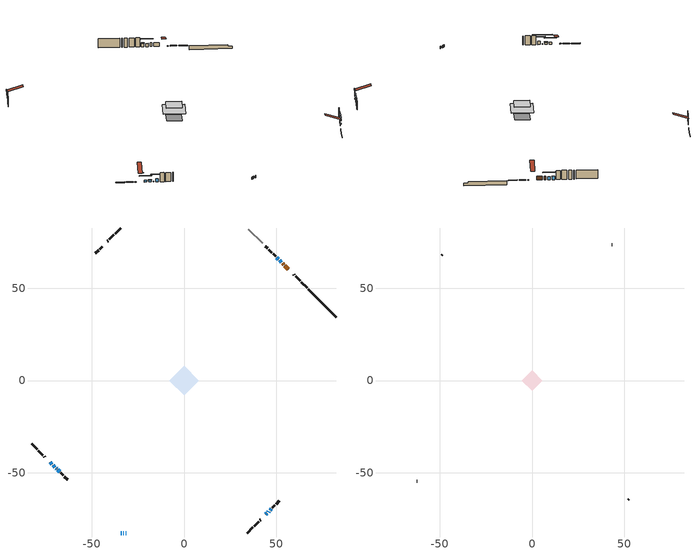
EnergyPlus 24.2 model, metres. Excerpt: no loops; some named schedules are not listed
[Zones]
conditioned space
 floor adiabatic (AdiabaticFloorConstruction): -8.03,0 0,8.03 8.03,0 0,-8.03 z2.59
 floor foundation (Slab1 construction): -5.49,0 0,5.49 5.49,0 0,-5.49 z-2.04
 wall outside (RimJoist1 construction): 34.2,-82.56 37.32,-79.43 / -82.56,-34.2 -79.43,-37.32 / -34.2,82.56 -37.32,79.43 / 66.63,50.12 63.5,53.25 z0.15:0.45
 wall outside (RimJoist2 construction): 37.98,-78.77 40.4,-76.35 / -78.77,-37.98 -76.35,-40.4 / -37.98,78.77 -40.4,76.35 / 62.85,53.91 60.43,56.32 z0.15:0.45
 wall outside (RimJoist3 construction): 41.06,-75.7 41.5,-75.25 / -75.7,-41.06 -75.25,-41.5 / -41.06,75.7 -41.5,75.25 / 59.77,56.98 59.33,57.42 z0.15:0.45
 wall outside (AdiabaticWallConstruction 1): 56.56,60.19 54.62,62.13 / 53.97,62.79 53.35,63.4 z0.15:2.18
 wall outside (AdiabaticWallConstruction): -34.2,-82.56 -33.73,-82.56 / -32.8,-82.56 -32.49,-82.56 / -31.57,-82.56 -31.15,-82.56 z0.15:1.37; 44.27,-72.48 44.88,-71.87 z0.15:0.91; -72.48,-44.27 -71.49,-45.26 / -70.84,-45.91 -69.85,-46.9 z0.15:1.17; -69.2,-47.56 -68.98,-47.77 z0.15:0.49; 52.7,64.05 51.75,65.01 z0.15:1.83; 45.54,-71.22 45.99,-70.76 z0.15:0.76; -68.32,-48.43 -67.34,-49.42 / 51.09,65.66 50.23,66.53 / 46.64,-70.11 47.24,-69.52 z0.15:1.88
 wall outside (Wall1 construction): 47.89,-68.86 49.22,-67.53 / -66.68,-50.07 -65.35,-51.4 / -44.27,72.48 -45.6,71.15 / 49.57,67.18 48.24,68.51 z0.15:5.03
 wall outside (Wall2 construction): 49.88,-66.88 51.58,-65.17 / -64.7,-52.06 -62.99,-53.76 / -46.25,70.5 -47.96,68.8 / 47.59,69.17 45.88,70.87 z0.15:5.03
 wall foundation (FoundationWall1 construction): 67.29,49.46,-2.04 67.29,49.46,0.15 81.03,35.72,0.15 81.03,35.72,-0.71 82.56,34.2,-0.71 82.56,34.2,-2.04
 wall othersidecoefficients (Wall3 construction): 45.23,71.52 44.04,72.71 z0.15:5.03
 wall adiabatic (Wall5 construction): 42.52,74.23 34.85,81.9 z0.15:5.03
 window (WindowConstruction 8): -34.2,-82.56 -33.73,-82.56 z0.15:1.37
 window (WindowConstruction 5): 44.27,-72.48 44.88,-71.87 z0.15:0.91
 window (WindowConstruction 6): -72.48,-44.27 -71.49,-45.26 z0.15:1.16
 window (WindowConstruction 7): -70.84,-45.91 -69.85,-46.9 z0.15:1.16
 window (WindowConstruction 11): -69.19,-47.56 -68.98,-47.77 z0.15:0.48
 window (WindowConstruction 9): -32.8,-82.56 -32.49,-82.56 z0.15:1.37
 window (WindowConstruction 10): -31.57,-82.56 -31.16,-82.56 z0.15:1.37
 window (WindowConstruction): 52.7,64.05 51.75,65.01 z0.15:1.83
 window (WindowConstruction 1): 45.54,-71.21 45.99,-70.77 z0.15:0.76
 window (WindowConstruction 2): -68.32,-48.43 -67.34,-49.42 z0.15:1.88
 window (WindowConstruction 3): 51.09,65.66 50.23,66.52 z0.15:1.88
 window (WindowConstruction 4): 46.64,-70.11 47.24,-69.52 z0.15:1.88
 door (Door): 56.56,60.19 54.62,62.13 z0.15:2.18
 door (Door 1): 53.96,62.79 53.36,63.4 z0.15:2.18
 ceiling adiabatic (AdiabaticFloorConstruction): 0,-8.03 8.03,0 0,8.03 -8.03,0 z2.59
attic - vented
 floor to conditioned space (Floor1 construction Reversed): -5.67,0 0,5.67 5.67,0 0,-5.67 z5.03
 wall outside (Wall4 construction): 52.23,-64.52 52.44,-64.31 / -62.34,-54.41 -62.13,-54.62 / -48.61,68.14 -48.82,67.93 / 43.38,73.37 43.18,73.57 z0.15:5.03
 roof outside (Roof1 construction): 43.61,-73.14,5.03 38.09,-67.61,7.63 36.63,-69.07,7.63 42.16,-74.59,5.03; -73.14,-43.61,5.03 -67.61,-38.09,7.63 -69.07,-36.63,7.63 -74.59,-42.16,5.03; -43.61,73.14,5.03 -38.09,67.61,7.63 -36.63,69.07,7.63 -42.16,74.59,5.03; 57.21,59.54,5.03 51.69,54.01,7.63 53.14,52.55,7.63 58.67,58.08,5.03
shading: 45.02,-71.73 44.13,-72.62 44.42,-72.91 45.31,-72.02 z1.11; -69.73,-47.02 -74.24,-42.51 -74.53,-42.8 -70.02,-47.31 z3.66; -69.71,-47.04 -70.98,-45.77 -71.27,-46.06 -70,-47.33 z1.37; -65.5,-51.25 -72.67,-44.08 -72.96,-44.37 -65.79,-51.54 z5.4; 49.98,66.77 54.46,62.29 54.75,62.58 50.28,67.06 z4.32; 47.75,-69.01 43.78,-72.98 44.07,-73.27 48.04,-69.3 z3.25; -65.58,-51.18 -70.08,-46.67 -70.38,-46.96 -65.87,-51.47 z4.37; 50.08,66.67 51.23,65.52 51.52,65.81 50.38,66.96 z2.08; 49,-67.76 44.88,-71.87 45.17,-72.16 49.29,-68.05 z4.37
[Building]
Building 1: Terrain=Suburbs
[Site:Location]
Toronto City Centre_ON: Latitude {deg}=43.63; Longitude {deg}=-79.39; Time Zone {hr}=-5; Elevation {m}=77; Keep Site Location Information=Yes
[Site:GroundTemperature:Shallow]
5.01852, 3.26908, 3.12898, 3.95918, 7.29196, 10.6092, 13.4851, 15.3069, 15.4617, 13.9799, 11.1774, 7.9619
[Site:WaterMainsTemperature]
Calculation Method=Schedule; Temperature Schedule=mains temperature schedule
[Material] Roughness=Rough; Thermal Absorptance=0.9
Name | Thickness {m} | Conductivity {W/m-K} | Density {kg/m3} | Specific Heat {J/kg-K} | Solar Absorptance | Visible Absorptance
asphalt or fiberglass shingles | 0.00635 | 0.162714 | 1121.4 | 1465.45 | 0.4 | 0.4
ceiling stud and cavity | 0.1397 | 0.0759935 | 65.682 | 1177.47 | 0.7 | 0.7
concrete 4.0 in. | 0.1016 | 1.803125 | 2242.8 | 837.4 | 0.7 | 0.7
concrete 8.0 in. | 0.2032 | 1.803125 | 2242.8 | 837.4 | 0.7 | 0.7
door material | 0.04445 | 0.0451087 | 512.64 | 1214.23 | 0.7 | 0.7
door material 1 | 0.04445 | 0.188738 | 512.64 | 1214.23 | 0.7 | 0.7
exterior vertical ins | 0.00921384 | 0.029427 | 32.04 | 1214.23 | 0.7 | 0.7
floor covering | 0.0127 | 0.0433444 | 54.468 | 1339.84 | 0.6 | 0.6
floor rigid ins; wall rigid ins | 0.512978 | 0.029427 | 32.04 | 1214.23 | 0.7 | 0.7
floor stud and cavity | 0.1397 | 1.75129 | 37.0049 | 1207.88 | 0.7 | 0.7
furniture material conditioned space 1 | 0.1524 | 0.115458 | 640.8 | 1214.23 | 0.6 | 0.6
gypsum board | 0.0127 | 0.160291 | 801 | 837.4 | 0.6 | 0.6
gypsum board 1 | 0.0127 | 0.160291 | 801 | 837.4 | 0.7 | 0.7
osb sheathing 0.5 in. | 0.0127 | 0.115458 | 512.64 | 1214.23 | 0.7 | 0.7
osb sheathing 0.5 in. 1 | 0.0127 | 0.115458 | 512.64 | 1214.23 | 0.4 | 0.4
osb sheathing 0.75 in. | 0.01905 | 0.115458 | 512.64 | 1214.23 | 0.7 | 0.7
osb sheathing 2.0 in. | 0.0508 | 0.115458 | 512.64 | 1214.23 | 0.7 | 0.7
rim joist stud and cavity | 0.0508 | 0.0462651 | 125.044 | 1163.47 | 0.6 | 0.6
rim joist stud and cavity 1 | 0.0508 | 0.0387467 | 125.044 | 1163.47 | 0.6 | 0.6
rim joist stud and cavity 2 | 0.0508 | 0.0441415 | 125.044 | 1163.47 | 0.6 | 0.6
wall stud and cavity | 0.1397 | 0.0870893 | 139.0536 | 1170.24 | 0.7 | 0.7
wall stud and cavity 1 | 0.1397 | 0.0952443 | 139.0536 | 1170.24 | 0.7 | 0.7
wall stud and cavity 2 | 0.0889 | 6.1454 | 50.32683 | 1063.81 | 0.6 | 0.6
wall stud and cavity 3 | 0.1397 | 0.0857207 | 139.0536 | 1170.24 | 0.7 | 0.7
wall stud and cavity 4 | 0.0889 | 0.380278 | 52.3479 | 1209.89 | 0.7 | 0.7
wall stud and cavity 5 | 0.0889 | 0.391764 | 83.0341 | 1211.67 | 0.7 | 0.7
wood siding | 0.0254 | 0.102417 | 544.68 | 1172.36 | 0.4 | 0.4
wood siding 1 | 0.00254 | 0.102417 | 544.68 | 1172.36 | 0.4 | 0.4
wood siding 2; wood siding 3; wood siding 4 | 0.0254 | 0.102417 | 544.68 | 1172.36 | 0.7 | 0.7
[WindowMaterial:SimpleGlazingSystem]
Name | U-Factor {W/m2-K} | Solar Heat Gain Coefficient
WindowMaterial | 2.401794 | 0.64
WindowMaterial 1 | 3.01275 | 0.47
WindowMaterial 10 | 3.26144 | 0.43
WindowMaterial 2 | 2.89919 | 0.69
WindowMaterial 3 | 2.91963 | 0.62
WindowMaterial 4 | 2.447218 | 0.53
WindowMaterial 5 | 3.03659 | 0.48
WindowMaterial 6 | 2.98038 | 0.56
WindowMaterial 7 | 3.30914 | 0.6
WindowMaterial 8 | 3.32958 | 0.5
WindowMaterial 9 | 6.93965 | 0.69
[Construction]
AdiabaticFloorConstruction: floor stud and cavity, floor rigid ins, osb sheathing 0.75 in., floor covering
AdiabaticWallConstruction: wood siding 3, wall rigid ins, wall stud and cavity 4, gypsum board
AdiabaticWallConstruction 1: wood siding 4, wall rigid ins, wall stud and cavity 4, gypsum board
Door: door material
Door 1: door material 1
Floor1 construction Reversed: gypsum board, ceiling stud and cavity
FoundationWall1 construction: concrete 8.0 in., gypsum board 1
furniture construction conditioned space 1: furniture material conditioned space 1
PartitionWallConstruction: gypsum board, wall stud and cavity 5, gypsum board
RimJoist1 construction: wood siding 2, osb sheathing 2.0 in., rim joist stud and cavity
RimJoist2 construction: wood siding 2, osb sheathing 2.0 in., rim joist stud and cavity 1
RimJoist3 construction: wood siding 2, osb sheathing 2.0 in., rim joist stud and cavity 2
Roof1 construction: asphalt or fiberglass shingles
Slab1 construction: concrete 4.0 in.
Wall1 construction: wood siding, osb sheathing 0.5 in., wall stud and cavity, gypsum board
Wall2 construction: wood siding, osb sheathing 0.5 in., wall stud and cavity 1, gypsum board
Wall3 construction: osb sheathing 0.5 in. 1, wall stud and cavity 1, gypsum board
Wall4 construction: wood siding 1, wall stud and cavity 2
Wall5 construction: osb sheathing 0.5 in. 1, wall stud and cavity 3, gypsum board
WindowConstruction: WindowMaterial
WindowConstruction 1: WindowMaterial 1
WindowConstruction 10: WindowMaterial 9
WindowConstruction 11: WindowMaterial 10
WindowConstruction 2: WindowMaterial 2
WindowConstruction 3: WindowMaterial 3
WindowConstruction 4: WindowMaterial 4
WindowConstruction 5: WindowMaterial 5
WindowConstruction 6; WindowConstruction 7: WindowMaterial 6
WindowConstruction 8: WindowMaterial 7
WindowConstruction 9: WindowMaterial 8
[Zone] Multiplier=1; Part of Total Floor Area=Yes
Name | Volume {m3}
attic - vented | 27.2382
conditioned space | 465
[Space]
Name | Zone | Volume {m3}
attic - vented 1 | attic - vented | 27.2382
conditioned space 1 | conditioned space | 465
[ZoneInfiltration:EffectiveLeakageArea]
infil attic - vented 1: Zone or Space=attic - vented 1; Schedule=Always On Discrete; Effective Air Leakage Area {cm2}=2711.58; Stack Coefficient=0.000520302; Wind Coefficient=1.54116e-05
[ZoneMixing]
whole house fan mix: Zone or Space=attic - vented; Schedule=Always On Continuous; Design Flow Rate Calculation Method=Flow/Zone; Design Flow Rate {m3/s}=0; Source Zone or Space=conditioned space
[SurfaceProperty:ExposedFoundationPerimeter]
Slab1: Exposed Perimeter Calculation Method=TotalExposedPerimeter; Total Exposed Perimeter {m}=21.592
[SurfaceProperty:OtherSideCoefficients]
other non-freezing space: Combined Convective/Radiative Film Coefficient {W/m2-K}=8.35; Constant Temperature Coefficient=1; External Dry-Bulb Temperature Coefficient=0; Ground Temperature Coefficient=0; Wind Speed Coefficient=0; Zone Air Temperature Coefficient=0; Constant Temperature Schedule=other non-freezing space; Previous Other Side Temperature Coefficient=0
[InternalMass] Zone or ZoneList=conditioned space; Space or SpaceList=conditioned space 1
Name | Construction | Surface Area {m2}
furniture mass conditioned space 1 | furniture construction conditioned space 1 | 75.6
partition wall mass | PartitionWallConstruction | 189
[Lights]
interior lighting: Zone or ZoneList or Space or SpaceList=conditioned space 1; Schedule=interior lighting schedule; Design Level Calculation Method=LightingLevel; Lighting Level {W}=343.2; Return Air Fraction=0; Fraction Radiant=0.6; Fraction Visible=0.2; Fraction Replaceable=1
[People]
occupants: Zone or ZoneList or Space or SpaceList=conditioned space 1; Number of People Schedule=occupants schedule; Number of People Calculation Method=People; Number of People=3; Fraction Radiant=0.314171; Sensible Heat Fraction=0.56303; Activity Level Schedule=occupants activity schedule; Carbon Dioxide Generation Rate {m3/s-W}=0; Enable ASHRAE 55 Comfort Warnings=No; Mean Radiant Temperature Calculation Type=EnclosureAveraged
[ElectricEquipment] Zone or ZoneList or Space or SpaceList=conditioned space 1; Design Level Calculation Method=EquipmentLevel
Name | Schedule | Design Level {W} | Fraction Latent | Fraction Radiant | Fraction Lost
clothes dryer | clothes dryer schedule | 140.772 | 0.015 | 0.081 | 0.85
clothes washer | clothes washer schedule | 32.1985 | 0.03 | 0.162 | 0.7
cooking range | cooking range schedule | 208.969 | 0.08 | 0.432 | 0.2
dishwasher | dishwasher schedule | 66.8632 | 0.3 | 0.18 | 0.4
fridge | fridge schedule | 72.9452 | 0 | 0.6 | 0
mech vent bath fan 0 | mech vent bath fan 0 schedule | 50.2 | 0 | 0 | 1
mech vent bath fan 1 | mech vent bath fan 1 schedule | 50.2 | 0 | 0 | 1
mech vent house fan | mech vent house fan schedule | 0 | 0 | 0 | 1
mech vent house fan cfis | mech vent house fan cfis schedule | 0 | 0 | 0 | 0
mech vent range fan 0 | mech vent range fan 0 schedule | 57 | 0 | 0 | 1
misc plug loads | misc plug loads schedule | 494.7 | 0.045 | 0.513 | 0.1
whole house fan | Always On Discrete | 0 | 0 | 0 | 1
[OtherEquipment] Zone or ZoneList or Space or SpaceList=conditioned space 1; Design Level Calculation Method=EquipmentLevel
Name | Fuel Type | Schedule | Design Level {W} | Fraction Latent | Fraction Radiant | Fraction Lost
clothes dryer 1 | Electricity | clothes dryer schedule | 0 | 0.015 | 0.081 | 0.85
cooking range 1 | Electricity | cooking range schedule | 0 | 0.08 | 0.432 | 0.2
general water use latent | None | general water use schedule | 59.3978 | 1 | 0 | 0
general water use sensible | None | general water use schedule | -58.539 | 0 | 0.6 | 0
mech vent house fan latent load | None | Always On Discrete | 0 | 1 | 0 | 0
mech vent house fan sensible load | None | Always On Discrete | 0 | 0 | 0 | 0
water heater energy adjustment1 | NaturalGas | Always On Discrete | 0.01 | 0 | 0 | 1
[ZoneInfiltration:DesignFlowRate] Zone or ZoneList or Space or SpaceList=conditioned space 1; Schedule=Always On Discrete; Design Flow Rate Calculation Method=Flow/Zone; Design Flow Rate {m3/s}=0
infil flow; natural vent flow; whole house fan flow
[Foundation:Kiva]
Foundation Kiva 1: Initial Indoor Air Temperature {C}=18; Wall Height Above Grade {m}=0.149992; Wall Depth Below Slab {m}=0.2032; Custom Block Material Name 1=exterior vertical ins; Custom Block Depth 1 {m}=2.189988; Custom Block X Position 1 {m}=0.2159; Custom Block Z Position 1 {m}=0
[Foundation:Kiva:Settings]
Soil Conductivity {W/m-K}=0.849921; Soil Density {kg/m3}=1842.3; Soil Specific Heat {J/kg-K}=418.7; Ground Solar Absorptivity=0.9; Ground Thermal Absorptivity=0.9; Ground Surface Roughness {m}=0.03; Far-Field Width {m}=40; Deep-Ground Boundary Condition=ZeroFlux; Deep-Ground Depth {m}=40; Minimum Cell Dimension {m}=0.2; Maximum Cell Growth Coefficient=3; Simulation Timestep=Timestep
[Exterior:Lights]
exterior lighting: Schedule=exterior lighting schedule; Design Level {W}=75.6
[Schedule:Constant]
Name | Hourly Value
Always On Continuous; mech vent house fan schedule; mech vent house fan cfis schedule; Always On Discrete | 1
other non-freezing space; fridge schedule | 0
occupants activity schedule | 117.228
[Schedule:Week:Daily]
interior lighting schedule Week Rule - Jan1-Jan27: interior lighting schedule day, interior lighting schedule day, interior lighting schedule day, interior lighting schedule day, interior lighting schedule day, interior lighting schedule day, interior lighting schedule day, interior lighting schedule default day, interior lighting schedule default day, interior lighting schedule default day, interior lighting schedule default day, interior lighting schedule default day
interior lighting schedule Week Rule - Jan28-Feb3: interior lighting schedule day, interior lighting schedule day, interior lighting schedule day, interior lighting schedule day, interior lighting schedule day 1, interior lighting schedule day 1, interior lighting schedule day 1, interior lighting schedule default day, interior lighting schedule default day, interior lighting schedule default day, interior lighting schedule default day, interior lighting schedule default day
interior lighting schedule Week Rule - Feb4-Feb24: interior lighting schedule day 1, interior lighting schedule day 1, interior lighting schedule day 1, interior lighting schedule day 1, interior lighting schedule day 1, interior lighting schedule day 1, interior lighting schedule day 1, interior lighting schedule default day, interior lighting schedule default day, interior lighting schedule default day, interior lighting schedule default day, interior lighting schedule default day
interior lighting schedule Week Rule - Feb25-Mar3: interior lighting schedule day 1, interior lighting schedule day 1, interior lighting schedule day 1, interior lighting schedule day 1, interior lighting schedule day 2, interior lighting schedule day 2, interior lighting schedule day 2, interior lighting schedule default day, interior lighting schedule default day, interior lighting schedule default day, interior lighting schedule default day, interior lighting schedule default day
interior lighting schedule Week Rule - Mar4-Mar31: interior lighting schedule day 2, interior lighting schedule day 2, interior lighting schedule day 2, interior lighting schedule day 2, interior lighting schedule day 2, interior lighting schedule day 2, interior lighting schedule day 2, interior lighting schedule default day, interior lighting schedule default day, interior lighting schedule default day, interior lighting schedule default day, interior lighting schedule default day
interior lighting schedule Week Rule - Apr1-Apr28: interior lighting schedule day 3, interior lighting schedule day 3, interior lighting schedule day 3, interior lighting schedule day 3, interior lighting schedule day 3, interior lighting schedule day 3, interior lighting schedule day 3, interior lighting schedule default day, interior lighting schedule default day, interior lighting schedule default day, interior lighting schedule default day, interior lighting schedule default day
interior lighting schedule Week Rule - Apr29-May5: interior lighting schedule day 3, interior lighting schedule day 3, interior lighting schedule day 4, interior lighting schedule day 4, interior lighting schedule day 4, interior lighting schedule day 4, interior lighting schedule day 4, interior lighting schedule default day, interior lighting schedule default day, interior lighting schedule default day, interior lighting schedule default day, interior lighting schedule default day
interior lighting schedule Week Rule - May6-May26: interior lighting schedule day 4, interior lighting schedule day 4, interior lighting schedule day 4, interior lighting schedule day 4, interior lighting schedule day 4, interior lighting schedule day 4, interior lighting schedule day 4, interior lighting schedule default day, interior lighting schedule default day, interior lighting schedule default day, interior lighting schedule default day, interior lighting schedule default day
interior lighting schedule Week Rule - May27-Jun2: interior lighting schedule day 4, interior lighting schedule day 4, interior lighting schedule day 4, interior lighting schedule day 4, interior lighting schedule day 4, interior lighting schedule day 5, interior lighting schedule day 5, interior lighting schedule default day, interior lighting schedule default day, interior lighting schedule default day, interior lighting schedule default day, interior lighting schedule default day
interior lighting schedule Week Rule - Jun3-Jun30: interior lighting schedule day 5, interior lighting schedule day 5, interior lighting schedule day 5, interior lighting schedule day 5, interior lighting schedule day 5, interior lighting schedule day 5, interior lighting schedule day 5, interior lighting schedule default day, interior lighting schedule default day, interior lighting schedule default day, interior lighting schedule default day, interior lighting schedule default day
interior lighting schedule Week Rule - Jul1-Jul28: interior lighting schedule day 6, interior lighting schedule day 6, interior lighting schedule day 6, interior lighting schedule day 6, interior lighting schedule day 6, interior lighting schedule day 6, interior lighting schedule day 6, interior lighting schedule default day, interior lighting schedule default day, interior lighting schedule default day, interior lighting schedule default day, interior lighting schedule default day
interior lighting schedule Week Rule - Jul29-Aug4: interior lighting schedule day 6, interior lighting schedule day 6, interior lighting schedule day 6, interior lighting schedule day 7, interior lighting schedule day 7, interior lighting schedule day 7, interior lighting schedule day 7, interior lighting schedule default day, interior lighting schedule default day, interior lighting schedule default day, interior lighting schedule default day, interior lighting schedule default day
interior lighting schedule Week Rule - Aug5-Aug25: interior lighting schedule day 7, interior lighting schedule day 7, interior lighting schedule day 7, interior lighting schedule day 7, interior lighting schedule day 7, interior lighting schedule day 7, interior lighting schedule day 7, interior lighting schedule default day, interior lighting schedule default day, interior lighting schedule default day, interior lighting schedule default day, interior lighting schedule default day
interior lighting schedule Week Rule - Aug26-Sep1: interior lighting schedule day 7, interior lighting schedule day 7, interior lighting schedule day 7, interior lighting schedule day 7, interior lighting schedule day 7, interior lighting schedule day 7, interior lighting schedule day 8, interior lighting schedule default day, interior lighting schedule default day, interior lighting schedule default day, interior lighting schedule default day, interior lighting schedule default day
interior lighting schedule Week Rule - Sep2-Sep29: interior lighting schedule day 8, interior lighting schedule day 8, interior lighting schedule day 8, interior lighting schedule day 8, interior lighting schedule day 8, interior lighting schedule day 8, interior lighting schedule day 8, interior lighting schedule default day, interior lighting schedule default day, interior lighting schedule default day, interior lighting schedule default day, interior lighting schedule default day
interior lighting schedule Week Rule - Sep30-Oct6: interior lighting schedule day 8, interior lighting schedule day 9, interior lighting schedule day 9, interior lighting schedule day 9, interior lighting schedule day 9, interior lighting schedule day 9, interior lighting schedule day 9, interior lighting schedule default day, interior lighting schedule default day, interior lighting schedule default day, interior lighting schedule default day, interior lighting schedule default day
interior lighting schedule Week Rule - Oct7-Oct27: interior lighting schedule day 9, interior lighting schedule day 9, interior lighting schedule day 9, interior lighting schedule day 9, interior lighting schedule day 9, interior lighting schedule day 9, interior lighting schedule day 9, interior lighting schedule default day, interior lighting schedule default day, interior lighting schedule default day, interior lighting schedule default day, interior lighting schedule default day
interior lighting schedule Week Rule - Oct28-Nov3: interior lighting schedule day 9, interior lighting schedule day 9, interior lighting schedule day 9, interior lighting schedule day 9, interior lighting schedule day 10, interior lighting schedule day 10, interior lighting schedule day 10, interior lighting schedule default day, interior lighting schedule default day, interior lighting schedule default day, interior lighting schedule default day, interior lighting schedule default day
interior lighting schedule Week Rule - Nov4-Nov24: interior lighting schedule day 10, interior lighting schedule day 10, interior lighting schedule day 10, interior lighting schedule day 10, interior lighting schedule day 10, interior lighting schedule day 10, interior lighting schedule day 10, interior lighting schedule default day, interior lighting schedule default day, interior lighting schedule default day, interior lighting schedule default day, interior lighting schedule default day
interior lighting schedule Week Rule - Nov25-Dec1: interior lighting schedule day 10, interior lighting schedule day 10, interior lighting schedule day 10, interior lighting schedule day 10, interior lighting schedule day 10, interior lighting schedule day 10, interior lighting schedule day 11, interior lighting schedule default day, interior lighting schedule default day, interior lighting schedule default day, interior lighting schedule default day, interior lighting schedule default day
interior lighting schedule Week Rule - Dec2-Dec31: interior lighting schedule day 11, interior lighting schedule day 11, interior lighting schedule day 11, interior lighting schedule day 11, interior lighting schedule day 11, interior lighting schedule day 11, interior lighting schedule day 11, interior lighting schedule default day, interior lighting schedule default day, interior lighting schedule default day, interior lighting schedule default day, interior lighting schedule default day
occupants schedule Week Rule - Jan1-Dec31: occupants schedule day, occupants schedule day, occupants schedule day, occupants schedule day, occupants schedule day, occupants schedule day, occupants schedule day, occupants schedule default day, occupants schedule default day, occupants schedule default day, occupants schedule default day, occupants schedule default day
clothes dryer schedule Week Rule - Jan1-Dec31: clothes dryer schedule day, clothes dryer schedule day, clothes dryer schedule day, clothes dryer schedule day, clothes dryer schedule day, clothes dryer schedule day, clothes dryer schedule day, clothes dryer schedule default day, clothes dryer schedule default day, clothes dryer schedule default day, clothes dryer schedule default day, clothes dryer schedule default day
clothes washer schedule Week Rule - Jan1-Dec31: clothes washer schedule day, clothes washer schedule day, clothes washer schedule day, clothes washer schedule day, clothes washer schedule day, clothes washer schedule day, clothes washer schedule day, clothes washer schedule default day, clothes washer schedule default day, clothes washer schedule default day, clothes washer schedule default day, clothes washer schedule default day
cooking range schedule Week Rule - Jan1-Dec31: cooking range schedule day, cooking range schedule day, cooking range schedule day, cooking range schedule day, cooking range schedule day, cooking range schedule day, cooking range schedule day, cooking range schedule default day, cooking range schedule default day, cooking range schedule default day, cooking range schedule default day, cooking range schedule default day
dishwasher schedule Week Rule - Jan1-Dec31: dishwasher schedule day, dishwasher schedule day, dishwasher schedule day, dishwasher schedule day, dishwasher schedule day, dishwasher schedule day, dishwasher schedule day, dishwasher schedule default day, dishwasher schedule default day, dishwasher schedule default day, dishwasher schedule default day, dishwasher schedule default day
mech vent bath fan 0 schedule Week Rule - Jan1-Dec31: mech vent bath fan 0 schedule day, mech vent bath fan 0 schedule day, mech vent bath fan 0 schedule day, mech vent bath fan 0 schedule day, mech vent bath fan 0 schedule day, mech vent bath fan 0 schedule day, mech vent bath fan 0 schedule day, mech vent bath fan 0 schedule default day, mech vent bath fan 0 schedule default day, mech vent bath fan 0 schedule default day, mech vent bath fan 0 schedule default day, mech vent bath fan 0 schedule default day
mech vent bath fan 1 schedule Week Rule - Jan1-Dec31: mech vent bath fan 1 schedule day, mech vent bath fan 1 schedule day, mech vent bath fan 1 schedule day, mech vent bath fan 1 schedule day, mech vent bath fan 1 schedule day, mech vent bath fan 1 schedule day, mech vent bath fan 1 schedule day, mech vent bath fan 1 schedule default day, mech vent bath fan 1 schedule default day, mech vent bath fan 1 schedule default day, mech vent bath fan 1 schedule default day, mech vent bath fan 1 schedule default day
mech vent range fan 0 schedule Week Rule - Jan1-Dec31: mech vent range fan 0 schedule day, mech vent range fan 0 schedule day, mech vent range fan 0 schedule day, mech vent range fan 0 schedule day, mech vent range fan 0 schedule day, mech vent range fan 0 schedule day, mech vent range fan 0 schedule day, mech vent range fan 0 schedule default day, mech vent range fan 0 schedule default day, mech vent range fan 0 schedule default day, mech vent range fan 0 schedule default day, mech vent range fan 0 schedule default day
misc plug loads schedule Week Rule - Jan1-Dec31: misc plug loads schedule day, misc plug loads schedule day, misc plug loads schedule day, misc plug loads schedule day, misc plug loads schedule day, misc plug loads schedule day, misc plug loads schedule day, misc plug loads schedule default day, misc plug loads schedule default day, misc plug loads schedule default day, misc plug loads schedule default day, misc plug loads schedule default day
general water use schedule Week Rule - Jan1-Dec31: general water use schedule day, general water use schedule day, general water use schedule day, general water use schedule day, general water use schedule day, general water use schedule day, general water use schedule day, general water use schedule default day, general water use schedule default day, general water use schedule default day, general water use schedule default day, general water use schedule default day
exterior lighting schedule Week Rule - Jan1-Jan27: exterior lighting schedule day, exterior lighting schedule day, exterior lighting schedule day, exterior lighting schedule day, exterior lighting schedule day, exterior lighting schedule day, exterior lighting schedule day, exterior lighting schedule default day, exterior lighting schedule default day, exterior lighting schedule default day, exterior lighting schedule default day, exterior lighting schedule default day
exterior lighting schedule Week Rule - Jan28-Feb3: exterior lighting schedule day, exterior lighting schedule day, exterior lighting schedule day, exterior lighting schedule day, exterior lighting schedule day 1, exterior lighting schedule day 1, exterior lighting schedule day 1, exterior lighting schedule default day, exterior lighting schedule default day, exterior lighting schedule default day, exterior lighting schedule default day, exterior lighting schedule default day
exterior lighting schedule Week Rule - Feb4-Feb24: exterior lighting schedule day 1, exterior lighting schedule day 1, exterior lighting schedule day 1, exterior lighting schedule day 1, exterior lighting schedule day 1, exterior lighting schedule day 1, exterior lighting schedule day 1, exterior lighting schedule default day, exterior lighting schedule default day, exterior lighting schedule default day, exterior lighting schedule default day, exterior lighting schedule default day
exterior lighting schedule Week Rule - Feb25-Mar3: exterior lighting schedule day 1, exterior lighting schedule day 1, exterior lighting schedule day 1, exterior lighting schedule day 1, exterior lighting schedule day 2, exterior lighting schedule day 2, exterior lighting schedule day 2, exterior lighting schedule default day, exterior lighting schedule default day, exterior lighting schedule default day, exterior lighting schedule default day, exterior lighting schedule default day
exterior lighting schedule Week Rule - Mar4-Mar31: exterior lighting schedule day 2, exterior lighting schedule day 2, exterior lighting schedule day 2, exterior lighting schedule day 2, exterior lighting schedule day 2, exterior lighting schedule day 2, exterior lighting schedule day 2, exterior lighting schedule default day, exterior lighting schedule default day, exterior lighting schedule default day, exterior lighting schedule default day, exterior lighting schedule default day
exterior lighting schedule Week Rule - Apr1-Apr28: exterior lighting schedule day 3, exterior lighting schedule day 3, exterior lighting schedule day 3, exterior lighting schedule day 3, exterior lighting schedule day 3, exterior lighting schedule day 3, exterior lighting schedule day 3, exterior lighting schedule default day, exterior lighting schedule default day, exterior lighting schedule default day, exterior lighting schedule default day, exterior lighting schedule default day
exterior lighting schedule Week Rule - Apr29-May5: exterior lighting schedule day 3, exterior lighting schedule day 3, exterior lighting schedule day 4, exterior lighting schedule day 4, exterior lighting schedule day 4, exterior lighting schedule day 4, exterior lighting schedule day 4, exterior lighting schedule default day, exterior lighting schedule default day, exterior lighting schedule default day, exterior lighting schedule default day, exterior lighting schedule default day
exterior lighting schedule Week Rule - May6-May26: exterior lighting schedule day 4, exterior lighting schedule day 4, exterior lighting schedule day 4, exterior lighting schedule day 4, exterior lighting schedule day 4, exterior lighting schedule day 4, exterior lighting schedule day 4, exterior lighting schedule default day, exterior lighting schedule default day, exterior lighting schedule default day, exterior lighting schedule default day, exterior lighting schedule default day
exterior lighting schedule Week Rule - May27-Jun2: exterior lighting schedule day 4, exterior lighting schedule day 4, exterior lighting schedule day 4, exterior lighting schedule day 4, exterior lighting schedule day 4, exterior lighting schedule day 5, exterior lighting schedule day 5, exterior lighting schedule default day, exterior lighting schedule default day, exterior lighting schedule default day, exterior lighting schedule default day, exterior lighting schedule default day
exterior lighting schedule Week Rule - Jun3-Jun30: exterior lighting schedule day 5, exterior lighting schedule day 5, exterior lighting schedule day 5, exterior lighting schedule day 5, exterior lighting schedule day 5, exterior lighting schedule day 5, exterior lighting schedule day 5, exterior lighting schedule default day, exterior lighting schedule default day, exterior lighting schedule default day, exterior lighting schedule default day, exterior lighting schedule default day
exterior lighting schedule Week Rule - Jul1-Jul28: exterior lighting schedule day 6, exterior lighting schedule day 6, exterior lighting schedule day 6, exterior lighting schedule day 6, exterior lighting schedule day 6, exterior lighting schedule day 6, exterior lighting schedule day 6, exterior lighting schedule default day, exterior lighting schedule default day, exterior lighting schedule default day, exterior lighting schedule default day, exterior lighting schedule default day
exterior lighting schedule Week Rule - Jul29-Aug4: exterior lighting schedule day 6, exterior lighting schedule day 6, exterior lighting schedule day 6, exterior lighting schedule day 7, exterior lighting schedule day 7, exterior lighting schedule day 7, exterior lighting schedule day 7, exterior lighting schedule default day, exterior lighting schedule default day, exterior lighting schedule default day, exterior lighting schedule default day, exterior lighting schedule default day
exterior lighting schedule Week Rule - Aug5-Aug25: exterior lighting schedule day 7, exterior lighting schedule day 7, exterior lighting schedule day 7, exterior lighting schedule day 7, exterior lighting schedule day 7, exterior lighting schedule day 7, exterior lighting schedule day 7, exterior lighting schedule default day, exterior lighting schedule default day, exterior lighting schedule default day, exterior lighting schedule default day, exterior lighting schedule default day
[Schedule:Year]
interior lighting schedule: interior lighting schedule Week Rule - Jan1-Jan27, 1, 1, 1, 27, interior lighting schedule Week Rule - Jan28-Feb3, 1, 28, 2, 3, interior lighting schedule Week Rule - Feb4-Feb24, 2, 4, 2, 24, interior lighting schedule Week Rule - Feb25-Mar3, 2, 25, 3, 3, interior lighting schedule Week Rule - Mar4-Mar31, 3, 4, 3, 31, interior lighting schedule Week Rule - Apr1-Apr28, 4, 1, 4, 28, interior lighting schedule Week Rule - Apr29-May5, 4, 29, 5, 5, interior lighting schedule Week Rule - May6-May26, 5, 6, 5, 26, interior lighting schedule Week Rule - May27-Jun2, 5, 27, 6, 2, interior lighting schedule Week Rule - Jun3-Jun30, 6, 3, 6, 30, interior lighting schedule Week Rule - Jul1-Jul28, 7, 1, 7, 28, interior lighting schedule Week Rule - Jul29-Aug4, 7, 29, 8, 4, interior lighting schedule Week Rule - Aug5-Aug25, 8, 5, 8, 25, interior lighting schedule Week Rule - Aug26-Sep1, 8, 26, 9, 1, interior lighting schedule Week Rule - Sep2-Sep29, 9, 2, 9, 29, interior lighting schedule Week Rule - Sep30-Oct6, 9, 30, 10, 6, interior lighting schedule Week Rule - Oct7-Oct27, 10, 7, 10, 27, interior lighting schedule Week Rule - Oct28-Nov3, 10, 28, 11, 3, interior lighting schedule Week Rule - Nov4-Nov24, 11, 4, 11, 24, interior lighting schedule Week Rule - Nov25-Dec1, 11, 25, 12, 1, interior lighting schedule Week Rule - Dec2-Dec31, 12, 2, 12, 31
occupants schedule: occupants schedule Week Rule - Jan1-Dec31, 1, 1, 12, 31
clothes dryer schedule: clothes dryer schedule Week Rule - Jan1-Dec31, 1, 1, 12, 31
clothes washer schedule: clothes washer schedule Week Rule - Jan1-Dec31, 1, 1, 12, 31
cooking range schedule: cooking range schedule Week Rule - Jan1-Dec31, 1, 1, 12, 31
dishwasher schedule: dishwasher schedule Week Rule - Jan1-Dec31, 1, 1, 12, 31
mech vent bath fan 0 schedule: mech vent bath fan 0 schedule Week Rule - Jan1-Dec31, 1, 1, 12, 31
mech vent bath fan 1 schedule: mech vent bath fan 1 schedule Week Rule - Jan1-Dec31, 1, 1, 12, 31
mech vent range fan 0 schedule: mech vent range fan 0 schedule Week Rule - Jan1-Dec31, 1, 1, 12, 31
misc plug loads schedule: misc plug loads schedule Week Rule - Jan1-Dec31, 1, 1, 12, 31
general water use schedule: general water use schedule Week Rule - Jan1-Dec31, 1, 1, 12, 31
exterior lighting schedule: exterior lighting schedule Week Rule - Jan1-Jan27, 1, 1, 1, 27, exterior lighting schedule Week Rule - Jan28-Feb3, 1, 28, 2, 3, exterior lighting schedule Week Rule - Feb4-Feb24, 2, 4, 2, 24, exterior lighting schedule Week Rule - Feb25-Mar3, 2, 25, 3, 3, exterior lighting schedule Week Rule - Mar4-Mar31, 3, 4, 3, 31, exterior lighting schedule Week Rule - Apr1-Apr28, 4, 1, 4, 28, exterior lighting schedule Week Rule - Apr29-May5, 4, 29, 5, 5, exterior lighting schedule Week Rule - May6-May26, 5, 6, 5, 26, exterior lighting schedule Week Rule - May27-Jun2, 5, 27, 6, 2, exterior lighting schedule Week Rule - Jun3-Jun30, 6, 3, 6, 30, exterior lighting schedule Week Rule - Jul1-Jul28, 7, 1, 7, 28, exterior lighting schedule Week Rule - Jul29-Aug4, 7, 29, 8, 4, exterior lighting schedule Week Rule - Aug5-Aug25, 8, 5, 8, 25, exterior lighting schedule Week Rule - Aug26-Sep1, 8, 26, 9, 1, exterior lighting schedule Week Rule - Sep2-Sep29, 9, 2, 9, 29, exterior lighting schedule Week Rule - Sep30-Oct6, 9, 30, 10, 6, exterior lighting schedule Week Rule - Oct7-Oct27, 10, 7, 10, 27, exterior lighting schedule Week Rule - Oct28-Nov3, 10, 28, 11, 3, exterior lighting schedule Week Rule - Nov4-Nov24, 11, 4, 11, 24, exterior lighting schedule Week Rule - Nov25-Dec1, 11, 25, 12, 1, exterior lighting schedule Week Rule - Dec2-Dec31, 12, 2, 12, 31
[Schedule:Compact]
mains temperature schedule: Through: 01/01, For: AllDays, Until: 24:00, 8.80333, Through: 01/02, For: AllDays, Until: 24:00, 8.74333, Through: 01/03, For: AllDays, Until: 24:00, 8.68389, Through: 01/04, For: AllDays, Until: 24:00, 8.62611, Through: 01/05, For: AllDays, Until: 24:00, 8.56944, Through: 01/06, For: AllDays, Until: 24:00, 8.51389, Through: 01/07, For: AllDays, Until: 24:00, 8.45944, Through: 01/08, For: AllDays, Until: 24:00, 8.40611, Through: 01/09, For: AllDays, Until: 24:00, 8.35389, Through: 01/10, For: AllDays, Until: 24:00, 8.30278, Through: 01/11, For: AllDays, Until: 24:00, 8.25333, Through: 01/12, For: AllDays, Until: 24:00, 8.205, Through: 01/13, For: AllDays, Until: 24:00, 8.15778, Through: 01/14, For: AllDays, Until: 24:00, 8.11222, Through: 01/15, For: AllDays, Until: 24:00, 8.06778, Through: 01/16, For: AllDays, Until: 24:00, 8.02444, Through: 01/17, For: AllDays, Until: 24:00, 7.98222, Through: 01/18, For: AllDays, Until: 24:00, 7.94167, Through: 01/19, For: AllDays, Until: 24:00, 7.90222, Through: 01/20, For: AllDays, Until: 24:00, 7.86444, Through: 01/21, For: AllDays, Until: 24:00, 7.82778, Through: 01/22, For: AllDays, Until: 24:00, 7.79278, Through: 01/23, For: AllDays, Until: 24:00, 7.75889, Through: 01/24, For: AllDays, Until: 24:00, 7.72667, Through: 01/25, For: AllDays, Until: 24:00, 7.69556, Through: 01/26, For: AllDays, Until: 24:00, 7.66611, Through: 01/27, For: AllDays, Until: 24:00, 7.63778, Through: 01/28, For: AllDays, Until: 24:00, 7.61111, Through: 01/29, For: AllDays, Until: 24:00, 7.58556, Through: 01/30, For: AllDays, Until: 24:00, 7.56167, Through: 01/31, For: AllDays, Until: 24:00, 7.53944, Through: 02/01, For: AllDays, Until: 24:00, 7.51833, Through: 02/02, For: AllDays, Until: 24:00, 7.49889, Through: 02/03, For: AllDays, Until: 24:00, 7.48111, Through: 02/04, For: AllDays, Until: 24:00, 7.46444, Through: 02/05, For: AllDays, Until: 24:00, 7.44944, Through: 02/06, For: AllDays, Until: 24:00, 7.43556, Through: 02/07, For: AllDays, Until: 24:00, 7.42333, Through: 02/08, For: AllDays, Until: 24:00, 7.41278, Through: 02/09, For: AllDays, Until: 24:00, 7.40389, Through: 02/10, For: AllDays, Until: 24:00, 7.39611, Through: 02/11, For: AllDays, Until: 24:00, 7.39, Through: 02/12, For: AllDays, Until: 24:00, 7.38556, Through: 02/13, For: AllDays, Until: 24:00, 7.38222, Through: 02/14, For: AllDays, Until: 24:00, 7.38056, Through: 02/15, For: AllDays, Until: 24:00, 7.38056, Through: 02/16, For: AllDays, Until: 24:00, 7.38222, Through: 02/17, For: AllDays, Until: 24:00, 7.385, Through: 02/18, For: AllDays, Until: 24:00, 7.38944, Through: 02/19, For: AllDays, Until: 24:00, 7.395, Through: 02/20, For: AllDays, Until: 24:00, 7.40278, Through: 02/21, For: AllDays, Until: 24:00, 7.41167, Through: 02/22, For: AllDays, Until: 24:00, 7.42222, Through: 02/23, For: AllDays, Until: 24:00, 7.43389, Through: 02/24, For: AllDays, Until: 24:00, 7.44722, Through: 02/25, For: AllDays, Until: 24:00, 7.46222, Through: 02/26, For: AllDays, Until: 24:00, 7.47833, Through: 02/27, For: AllDays, Until: 24:00, 7.49611, Through: 02/28, For: AllDays, Until: 24:00, 7.51556, Through: 03/01, For: AllDays, Until: 24:00, 7.53667, Through: 03/02, For: AllDays, Until: 24:00, 7.55889, Through: 03/03, For: AllDays, Until: 24:00, 7.58222, Through: 03/04, For: AllDays, Until: 24:00, 7.60722, Through: 03/05, For: AllDays, Until: 24:00, 7.63389, Through: 03/06, For: AllDays, Until: 24:00, 7.66222, Through: 03/07, For: AllDays, Until: 24:00, 7.69111, Through: 03/08, For: AllDays, Until: 24:00, 7.72222, Through: 03/09, For: AllDays, Until: 24:00, 7.75444, Through: 03/10, For: AllDays, Until: 24:00, 7.78778, Through: 03/11, For: AllDays, Until: 24:00, 7.82278, Through: 03/12, For: AllDays, Until: 24:00, 7.85944, Through: 03/13, For: AllDays, Until: 24:00, 7.89722, Through: 03/14, For: AllDays, Until: 24:00, 7.93611, Through: 03/15, For: AllDays, Until: 24:00, 7.97667, Through: 03/16, For: AllDays, Until: 24:00, 8.01833, Through: 03/17, For: AllDays, Until: 24:00, 8.06167, Through: 03/18, For: AllDays, Until: 24:00, 8.10611, Through: 03/19, For: AllDays, Until: 24:00, 8.15167, Through: 03/20, For: AllDays, Until: 24:00, 8.19833, Through: 03/21, For: AllDays, Until: 24:00, 8.24667, Through: 03/22, For: AllDays, Until: 24:00, 8.29611, Through: 03/23, For: AllDays, Until: 24:00, 8.34667, Through: 03/24, For: AllDays, Until: 24:00, 8.39889, Through: 03/25, For: AllDays, Until: 24:00, 8.45167, Through: 03/26, For: AllDays, Until: 24:00, 8.50611, Through: 03/27, For: AllDays, Until: 24:00, 8.56167, Through: 03/28, For: AllDays, Until: 24:00, 8.61833, Through: 03/29, For: AllDays, Until: 24:00, 8.67611, Through: 03/30, For: AllDays, Until: 24:00, 8.735, Through: 03/31, For: AllDays, Until: 24:00, 8.795, Through: 04/01, For: AllDays, Until: 24:00, 8.85611, Through: 04/02, For: AllDays, Until: 24:00, 8.91833, Through: 04/03, For: AllDays, Until: 24:00, 8.98167, Through: 04/04, For: AllDays, Until: 24:00, 9.04556, Through: 04/05, For: AllDays, Until: 24:00, 9.11111, Through: 04/06, For: AllDays, Until: 24:00, 9.17722, Through: 04/07, For: AllDays, Until: 24:00, 9.24444, Through: 04/08, For: AllDays, Until: 24:00, 9.31222, Through: 04/09, For: AllDays, Until: 24:00, 9.38167, Through: 04/10, For: AllDays, Until: 24:00, 9.45167, Through: 04/11, For: AllDays, Until: 24:00, 9.52222, Through: 04/12, For: AllDays, Until: 24:00, 9.59444, Through: 04/13, For: AllDays, Until: 24:00, 9.66667, Through: 04/14, For: AllDays, Until: 24:00, 9.74, Through: 04/15, For: AllDays, Until: 24:00, 9.81444, Through: 04/16, For: AllDays, Until: 24:00, 9.88944, Through: 04/17, For: AllDays, Until: 24:00, 9.96556, Through: 04/18, For: AllDays, Until: 24:00, 10.0417, Through: 04/19, For: AllDays, Until: 24:00, 10.1189, Through: 04/20, For: AllDays, Until: 24:00, 10.1972, Through: 04/21, For: AllDays, Until: 24:00, 10.2756, Through: 04/22, For: AllDays, Until: 24:00, 10.355, Through: 04/23, For: AllDays, Until: 24:00, 10.435, Through: 04/24, For: AllDays, Until: 24:00, 10.515, Through: 04/25, For: AllDays, Until: 24:00, 10.5961, Through: 04/26, For: AllDays, Until: 24:00, 10.6778, Through: 04/27, For: AllDays, Until: 24:00, 10.76, Through: 04/28, For: AllDays, Until: 24:00, 10.8428, Through: 04/29, For: AllDays, Until: 24:00, 10.9261, Through: 04/30, For: AllDays, Until: 24:00, 11.0094, Through: 05/01, For: AllDays, Until: 24:00, 11.0933, Through: 05/02, For: AllDays, Until: 24:00, 11.1778, Through: 05/03, For: AllDays, Until: 24:00, 11.2628, Through: 05/04, For: AllDays, Until: 24:00, 11.3478, Through: 05/05, For: AllDays, Until: 24:00, 11.4333, Through: 05/06, For: AllDays, Until: 24:00, 11.5189, Through: 05/07, For: AllDays, Until: 24:00, 11.605, Through: 05/08, For: AllDays, Until: 24:00, 11.6917, Through: 05/09, For: AllDays, Until: 24:00, 11.7778, Through: 05/10, For: AllDays, Until: 24:00, 11.865, Through: 05/11, For: AllDays, Until: 24:00, 11.9517, Through: 05/12, For: AllDays, Until: 24:00, 12.0389, Through: 05/13, For: AllDays, Until: 24:00, 12.1261, Through: 05/14, For: AllDays, Until: 24:00, 12.2133, Through: 05/15, For: AllDays, Until: 24:00, 12.3006, Through: 05/16, For: AllDays, Until: 24:00, 12.3883, Through: 05/17, For: AllDays, Until: 24:00, 12.4756, Through: 05/18, For: AllDays, Until: 24:00, 12.5628, Through: 05/19, For: AllDays, Until: 24:00, 12.6506, Through: 05/20, For: AllDays, Until: 24:00, 12.7378, Through: 05/21, For: AllDays, Until: 24:00, 12.825, Through: 05/22, For: AllDays, Until: 24:00, 12.9122, Through: 05/23, For: AllDays, Until: 24:00, 12.9994, Through: 05/24, For: AllDays, Until: 24:00, 13.0861, Through: 05/25, For: AllDays, Until: 24:00, 13.1728, Through: 05/26, For: AllDays, Until: 24:00, 13.2594, Through: 05/27, For: AllDays, Until: 24:00, 13.3456, Through: 05/28, For: AllDays, Until: 24:00, 13.4317, Through: 05/29, For: AllDays, Until: 24:00, 13.5172, Through: 05/30, For: AllDays, Until: 24:00, 13.6028, Through: 05/31, For: AllDays, Until: 24:00, 13.6878, Through: 06/01, For: AllDays, Until: 24:00, 13.7722, Through: 06/02, For: AllDays, Until: 24:00, 13.8567, Through: 06/03, For: AllDays, Until: 24:00, 13.9406, Through: 06/04, For: AllDays, Until: 24:00, 14.0239, Through: 06/05, For: AllDays, Until: 24:00, 14.1067, Through: 06/06, For: AllDays, Until: 24:00, 14.1894, Through: 06/07, For: AllDays, Until: 24:00, 14.2711, Through: 06/08, For: AllDays, Until: 24:00, 14.3528, Through: 06/09, For: AllDays, Until: 24:00, 14.4339, Through: 06/10, For: AllDays, Until: 24:00, 14.5139, Through: 06/11, For: AllDays, Until: 24:00, 14.5939, Through: 06/12, For: AllDays, Until: 24:00, 14.6728, Through: 06/13, For: AllDays, Until: 24:00, 14.7511, Through: 06/14, For: AllDays, Until: 24:00, 14.8289, Through: 06/15, For: AllDays, Until: 24:00, 14.9061, Through: 06/16, For: AllDays, Until: 24:00, 14.9822, Through: 06/17, For: AllDays, Until: 24:00, 15.0578, Through: 06/18, For: AllDays, Until: 24:00, 15.1328, Through: 06/19, For: AllDays, Until: 24:00, 15.2067, Through: 06/20, For: AllDays, Until: 24:00, 15.28, Through: 06/21, For: AllDays, Until: 24:00, 15.3522, Through: 06/22, For: AllDays, Until: 24:00, 15.4239, Through: 06/23, For: AllDays, Until: 24:00, 15.4944, Through: 06/24, For: AllDays, Until: 24:00, 15.5639, Through: 06/25, For: AllDays, Until: 24:00, 15.6328, Through: 06/26, For: AllDays, Until: 24:00, 15.7006, Through: 06/27, For: AllDays, Until: 24:00, 15.7678, Through: 06/28, For: AllDays, Until: 24:00, 15.8333, Through: 06/29, For: AllDays, Until: 24:00, 15.8983, Through: 06/30, For: AllDays, Until: 24:00, 15.9622, Through: 07/01, For: AllDays, Until: 24:00, 16.025, Through: 07/02, For: AllDays, Until: 24:00, 16.0872, Through: 07/03, For: AllDays, Until: 24:00, 16.1478, Through: 07/04, For: AllDays, Until: 24:00, 16.2072, Through: 07/05, For: AllDays, Until: 24:00, 16.2661, Through: 07/06, For: AllDays, Until: 24:00, 16.3233, Through: 07/07, For: AllDays, Until: 24:00, 16.3794, Through: 07/08, For: AllDays, Until: 24:00, 16.435, Through: 07/09, For: AllDays, Until: 24:00, 16.4889, Through: 07/10, For: AllDays, Until: 24:00, 16.5417, Through: 07/11, For: AllDays, Until: 24:00, 16.5928, Through: 07/12, For: AllDays, Until: 24:00, 16.6433, Through: 07/13, For: AllDays, Until: 24:00, 16.6922, Through: 07/14, For: AllDays, Until: 24:00, 16.74, Through: 07/15, For: AllDays, Until: 24:00, 16.7867, Through: 07/16, For: AllDays, Until: 24:00, 16.8322, Through: 07/17, For: AllDays, Until: 24:00, 16.8761, Through: 07/18, For: AllDays, Until: 24:00, 16.9189, Through: 07/19, For: AllDays, Until: 24:00, 16.96, Through: 07/20, For: AllDays, Until: 24:00, 17, Through: 07/21, For: AllDays, Until: 24:00, 17.0389, Through: 07/22, For: AllDays, Until: 24:00, 17.0761, Through: 07/23, For: AllDays, Until: 24:00, 17.1122, Through: 07/24, For: AllDays, Until: 24:00, 17.1467, Through: 07/25, For: AllDays, Until: 24:00, 17.18, Through: 07/26, For: AllDays, Until: 24:00, 17.2117, Through: 07/27, For: AllDays, Until: 24:00, 17.2422, Through: 07/28, For: AllDays, Until: 24:00, 17.2711, Through: 07/29, For: AllDays, Until: 24:00, 17.2983, Through: 07/30, For: AllDays, Until: 24:00, 17.3244, Through: 07/31, For: AllDays, Until: 24:00, 17.3494, Through: 08/01, For: AllDays, Until: 24:00, 17.3728, Through: 08/02, For: AllDays, Until: 24:00, 17.3944, Through: 08/03, For: AllDays, Until: 24:00, 17.4144, Through: 08/04, For: AllDays, Until: 24:00, 17.4333, Through: 08/05, For: AllDays, Until: 24:00, 17.4506, Through: 08/06, For: AllDays, Until: 24:00, 17.4667, Through: 08/07, For: AllDays, Until: 24:00, 17.4811, Through: 08/08, For: AllDays, Until: 24:00, 17.4939, Through: 08/09, For: AllDays, Until: 24:00, 17.5056, Through: 08/10, For: AllDays, Until: 24:00, 17.5156, Through: 08/11, For: AllDays, Until: 24:00, 17.5239, Through: 08/12, For: AllDays, Until: 24:00, 17.5311, Through: 08/13, For: AllDays, Until: 24:00, 17.5361, Through: 08/14, For: AllDays, Until: 24:00, 17.54, Through: 08/15, For: AllDays, Until: 24:00, 17.5428, Through: 08/16, For: AllDays, Until: 24:00, 17.5439, Through: 08/17, For: AllDays, Until: 24:00, 17.5433, Through: 08/18, For: AllDays, Until: 24:00, 17.5411, Through: 08/19, For: AllDays, Until: 24:00, 17.5372, Through: 08/20, For: AllDays, Until: 24:00, 17.5322, Through: 08/21, For: AllDays, Until: 24:00, 17.5256, Through: 08/22, For: AllDays, Until: 24:00, 17.5178, Through: 08/23, For: AllDays, Until: 24:00, 17.5083, Through: 08/24, For: AllDays, Until: 24:00, 17.4972, Through: 08/25, For: AllDays, Until: 24:00, 17.4844, Through: 08/26, For: AllDays, Until: 24:00, 17.4706, Through: 08/27, For: AllDays, Until: 24:00, 17.455, Through: 08/28, For: AllDays, Until: 24:00, 17.4378, Through: 08/29, For: AllDays, Until: 24:00, 17.4194, Through: 08/30, For: AllDays, Until: 24:00, 17.3994, Through: 08/31, For: AllDays, Until: 24:00, 17.3778, Through: 09/01, For: AllDays, Until: 24:00, 17.355, Through: 09/02, For: AllDays, Until: 24:00, 17.3311, Through: 09/03, For: AllDays, Until: 24:00, 17.305, Through: 09/04, For: AllDays, Until: 24:00, 17.2778, Through: 09/05, For: AllDays, Until: 24:00, 17.2494, Through: 09/06, For: AllDays, Until: 24:00, 17.2194, Through: 09/07, For: AllDays, Until: 24:00, 17.1878, Through: 09/08, For: AllDays, Until: 24:00, 17.155, Through: 09/09, For: AllDays, Until: 24:00, 17.1206, Through: 09/10, For: AllDays, Until: 24:00, 17.085, Through: 09/11, For: AllDays, Until: 24:00, 17.0483, Through: 09/12, For: AllDays, Until: 24:00, 17.01, Through: 09/13, For: AllDays, Until: 24:00, 16.97, Through: 09/14, For: AllDays, Until: 24:00, 16.9289, Through: 09/15, For: AllDays, Until: 24:00, 16.8867, Through: 09/16, For: AllDays, Until: 24:00, 16.8428, Through: 09/17, For: AllDays, Until: 24:00, 16.7983, Through: 09/18, For: AllDays, Until: 24:00, 16.7517, Through: 09/19, For: AllDays, Until: 24:00, 16.7044, Through: 09/20, For: AllDays, Until: 24:00, 16.6556, Through: 09/21, For: AllDays, Until: 24:00, 16.6056, Through: 09/22, For: AllDays, Until: 24:00, 16.5544, Through: 09/23, For: AllDays, Until: 24:00, 16.5017, Through: 09/24, For: AllDays, Until: 24:00, 16.4483, Through: 09/25, For: AllDays, Until: 24:00, 16.3933, Through: 09/26, For: AllDays, Until: 24:00, 16.3372, Through: 09/27, For: AllDays, Until: 24:00, 16.2806, Through: 09/28, For: AllDays, Until: 24:00, 16.2222, Through: 09/29, For: AllDays, Until: 24:00, 16.1628, Through: 09/30, For: AllDays, Until: 24:00, 16.1022, Through: 10/01, For: AllDays, Until: 24:00, 16.0406, Through: 10/02, For: AllDays, Until: 24:00, 15.9778, Through: 10/03, For: AllDays, Until: 24:00, 15.9144, Through: 10/04, For: AllDays, Until: 24:00, 15.8494, Through: 10/05, For: AllDays, Until: 24:00, 15.7839, Through: 10/06, For: AllDays, Until: 24:00, 15.7172, Through: 10/07, For: AllDays, Until: 24:00, 15.6494, Through: 10/08, For: AllDays, Until: 24:00, 15.5811, Through: 10/09, For: AllDays, Until: 24:00, 15.5117, Through: 10/10, For: AllDays, Until: 24:00, 15.4411, Through: 10/11, For: AllDays, Until: 24:00, 15.37, Through: 10/12, For: AllDays, Until: 24:00, 15.2978, Through: 10/13, For: AllDays, Until: 24:00, 15.225, Through: 10/14, For: AllDays, Until: 24:00, 15.1511, Through: 10/15, For: AllDays, Until: 24:00, 15.0767, Through: 10/16, For: AllDays, Until: 24:00, 15.0011, Through: 10/17, For: AllDays, Until: 24:00, 14.925, Through: 10/18, For: AllDays, Until: 24:00, 14.8483, Through: 10/19, For: AllDays, Until: 24:00, 14.7706, Through: 10/20, For: AllDays, Until: 24:00, 14.6922, Through: 10/21, For: AllDays, Until: 24:00, 14.6133, Through: 10/22, For: AllDays, Until: 24:00, 14.5339, Through: 10/23, For: AllDays, Until: 24:00, 14.4539, Through: 10/24, For: AllDays, Until: 24:00, 14.3728, Through: 10/25, For: AllDays, Until: 24:00, 14.2917, Through: 10/26, For: AllDays, Until: 24:00, 14.21, Through: 10/27, For: AllDays, Until: 24:00, 14.1272, Through: 10/28, For: AllDays, Until: 24:00, 14.0444, Through: 10/29, For: AllDays, Until: 24:00, 13.9611, Through: 10/30, For: AllDays, Until: 24:00, 13.8772, Through: 10/31, For: AllDays, Until: 24:00, 13.7933, Through: 11/01, For: AllDays, Until: 24:00, 13.7089, Through: 11/02, For: AllDays, Until: 24:00, 13.6239, Through: 11/03, For: AllDays, Until: 24:00, 13.5383, Through: 11/04, For: AllDays, Until: 24:00, 13.4528, Through: 11/05, For: AllDays, Until: 24:00, 13.3667, Through: 11/06, For: AllDays, Until: 24:00, 13.2806, Through: 11/07, For: AllDays, Until: 24:00, 13.1944, Through: 11/08, For: AllDays, Until: 24:00, 13.1078, Through: 11/09, For: AllDays, Until: 24:00, 13.0206, Through: 11/10, For: AllDays, Until: 24:00, 12.9339, Through: 11/11, For: AllDays, Until: 24:00, 12.8467, Through: 11/12, For: AllDays, Until: 24:00, 12.7594, Through: 11/13, For: AllDays, Until: 24:00, 12.6722, Through: 11/14, For: AllDays, Until: 24:00, 12.5844, Through: 11/15, For: AllDays, Until: 24:00, 12.4972, Through: 11/16, For: AllDays, Until: 24:00, 12.41, Through: 11/17, For: AllDays, Until: 24:00, 12.3222, Through: 11/18, For: AllDays, Until: 24:00, 12.235, Through: 11/19, For: AllDays, Until: 24:00, 12.1478, Through: 11/20, For: AllDays, Until: 24:00, 12.0606, Through: 11/21, For: AllDays, Until: 24:00, 11.9733, Through: 11/22, For: AllDays, Until: 24:00, 11.8861, Through: 11/23, For: AllDays, Until: 24:00, 11.7994, Through: 11/24, For: AllDays, Until: 24:00, 11.7128, Through: 11/25, For: AllDays, Until: 24:00, 11.6267, Through: 11/26, For: AllDays, Until: 24:00, 11.5406, Through: 11/27, For: AllDays, Until: 24:00, 11.4544, Through: 11/28, For: AllDays, Until: 24:00, 11.3689, Through: 11/29, For: AllDays, Until: 24:00, 11.2839, Through: 11/30, For: AllDays, Until: 24:00, 11.1989, Through: 12/01, For: AllDays, Until: 24:00, 11.1144, Through: 12/02, For: AllDays, Until: 24:00, 11.03, Through: 12/03, For: AllDays, Until: 24:00, 10.9467, Through: 12/04, For: AllDays, Until: 24:00, 10.8633, Through: 12/05, For: AllDays, Until: 24:00, 10.7806, Through: 12/06, For: AllDays, Until: 24:00, 10.6983, Through: 12/07, For: AllDays, Until: 24:00, 10.6167, Through: 12/08, For: AllDays, Until: 24:00, 10.5356, Through: 12/09, For: AllDays, Until: 24:00, 10.4544, Through: 12/10, For: AllDays, Until: 24:00, 10.3744, Through: 12/11, For: AllDays, Until: 24:00, 10.295, Through: 12/12, For: AllDays, Until: 24:00, 10.2167, Through: 12/13, For: AllDays, Until: 24:00, 10.1383, Through: 12/14, For: AllDays, Until: 24:00, 10.0611, Through: 12/15, For: AllDays, Until: 24:00, 9.98444, Through: 12/16, For: AllDays, Until: 24:00, 9.90833, Through: 12/17, For: AllDays, Until: 24:00, 9.83278, Through: 12/18, For: AllDays, Until: 24:00, 9.75833, Through: 12/19, For: AllDays, Until: 24:00, 9.685, Through: 12/20, For: AllDays, Until: 24:00, 9.61222, Through: 12/21, For: AllDays, Until: 24:00, 9.54, Through: 12/22, For: AllDays, Until: 24:00, 9.46889, Through: 12/23, For: AllDays, Until: 24:00, 9.39889, Through: 12/24, For: AllDays, Until: 24:00, 9.32944, Through: 12/25, For: AllDays, Until: 24:00, 9.26111, Through: 12/26, For: AllDays, Until: 24:00, 9.19389, Through: 12/27, For: AllDays, Until: 24:00, 9.12722, Through: 12/28, For: AllDays, Until: 24:00, 9.06167, Through: 12/29, For: AllDays, Until: 24:00, 8.99722, Through: 12/30, For: AllDays, Until: 24:00, 8.93389, Through: 12/31, For: AllDays, Until: 24:00, 8.87111
